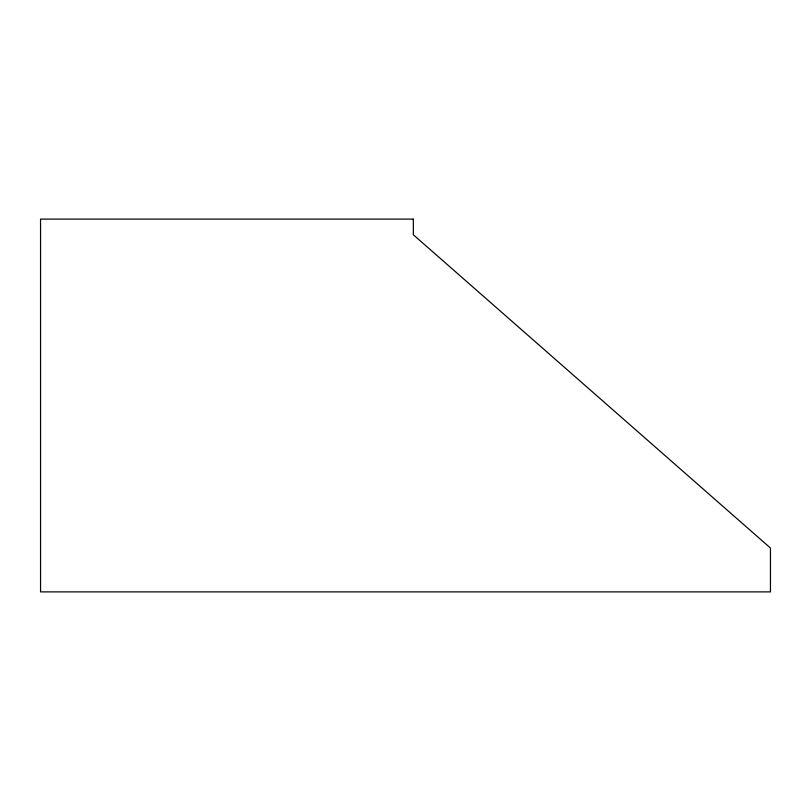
<?xml version="1.0" encoding="UTF-8"?>
<svg xmlns="http://www.w3.org/2000/svg" width="811" height="811" viewBox="0 0 811 811"><rect width="100%" height="100%" fill="white"/><g stroke="black" fill="none" stroke-linecap="round" stroke-linejoin="round"><path stroke-width="1.22" d="M413.336 219.112L40.55 219.112L40.55 591.888L770.45 591.888L770.45 548.033L413.336 234.774L413.336 219.112"/></g></svg>
